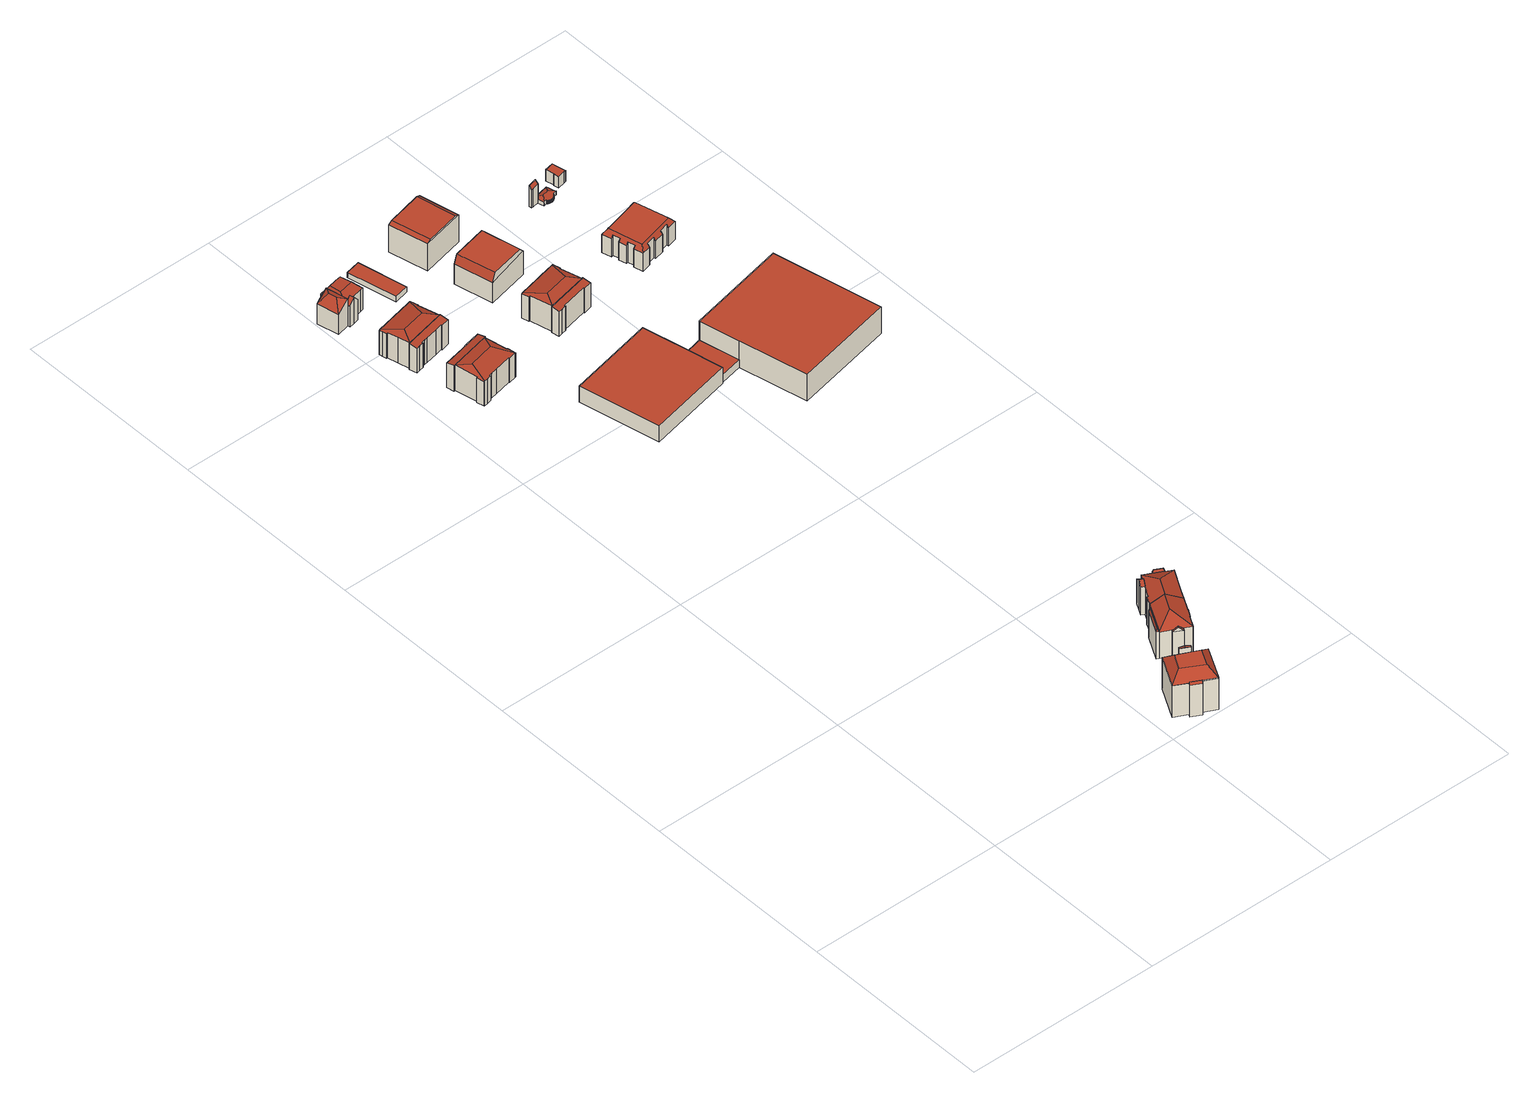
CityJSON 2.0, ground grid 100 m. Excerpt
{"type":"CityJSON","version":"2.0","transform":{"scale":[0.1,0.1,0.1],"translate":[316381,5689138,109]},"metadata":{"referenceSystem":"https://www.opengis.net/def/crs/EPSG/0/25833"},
"CityObjects":{
"building1":{"type":"Building","attributes":{"Gemeindeschluessel":14713000,"Geometrietyp2DReferenz":"3000","function":"31001_9998","roofType":"9999"},"children":["building1-1","building1-2","building1-3"]},
"building1-1":{"type":"BuildingPart","attributes":{"Dachtyp_tdc":"tdcCutTentRoof","Dachneigung":0.132,"QualitaetDacherkennung":29,"Geometrietyp2DReferenz":"3000","roofType":"9999","measuredHeight":22.65},"parents":["building1"],"geometry":[{"type":"MultiSurface","lod":"2","boundaries":[[[0,1,2,3]],[[4,5,6,7]],[[5,8,9,6]],[[8,10,11,9]],[[12,13,14,15]],[[13,0,3,14]],[[16,17,18,19]],[[20,16,19,21,5,22]],[[8,5,21,23]],[[17,24,25,8,23,18]],[[23,21,19,18]],[[8,25,10]],[[12,24,17,13]],[[4,22,5]],[[26,22,4]],[[20,27,1]],[[0,16,20,1]],[[13,17,16,0]],[[3,2,7,6,9,11,15,14]],[[7,2,1,4]],[[15,11,10,12]],[[10,25,24,12]],[[22,26,27,20]],[[1,27,26,4]]],"semantics":{"surfaces":[{"type":"WallSurface"},{"type":"RoofSurface"},{"type":"GroundSurface"},{"type":"ClosureSurface"}],"values":[0,0,0,0,0,0,1,1,1,1,1,0,0,0,0,0,0,0,2,3,3,3,0,3]}}]},
"building1-2":{"type":"BuildingPart","attributes":{"Dachtyp_tdc":"tdcFreeFormRoof","Dachneigung":56.97,"QualitaetDacherkennung":9,"Geometrietyp2DReferenz":"3000","roofType":"5000","measuredHeight":19.04},"parents":["building1"],"geometry":[{"type":"MultiSurface","lod":"2","boundaries":[[[27,28,29,2,1]],[[28,30,31,29]],[[30,26,4,7,31]],[[32,26,30]],[[33,32,30,28]],[[33,28,27]],[[32,33,27,26]],[[2,29,31,7]],[[1,2,7,4]],[[1,4,26,27]]],"semantics":{"surfaces":[{"type":"WallSurface"},{"type":"RoofSurface"},{"type":"GroundSurface"},{"type":"ClosureSurface"}],"values":[0,0,0,0,1,0,1,2,3,3]}}]},
"building1-3":{"type":"BuildingPart","attributes":{"Dachtyp_tdc":"tdcGableRoof","Dachneigung":10.54,"QualitaetDacherkennung":24,"Geometrietyp2DReferenz":"3000","roofType":"3100","measuredHeight":21.59},"parents":["building1"],"geometry":[{"type":"MultiSurface","lod":"2","boundaries":[[[34,35,24,12,15,36]],[[37,38,39,11,10,25]],[[38,34,36,39]],[[37,35,40]],[[34,38,41]],[[35,34,41,40]],[[38,37,40,41]],[[36,15,11,39]],[[37,25,24,35]],[[10,11,15,12]],[[10,12,24,25]]],"semantics":{"surfaces":[{"type":"WallSurface"},{"type":"RoofSurface"},{"type":"GroundSurface"},{"type":"ClosureSurface"}],"values":[0,0,0,0,0,1,1,2,0,3,3]}}]},
"building2":{"type":"Building","attributes":{"Gemeindeschluessel":14713000,"Geometrietyp2DReferenz":"3000","function":"31001_9998","roofType":"9999"},"children":["building2-1","building2-2"]},
"building2-1":{"type":"BuildingPart","attributes":{"Dachtyp_tdc":"tdcHipRoof","Dachneigung":10.9,"QualitaetDacherkennung":68,"Geometrietyp2DReferenz":"3000","roofType":"3200","measuredHeight":15.72},"parents":["building2"],"geometry":[{"type":"MultiSurface","lod":"2","boundaries":[[[42,43,44,45]],[[43,46,47,44]],[[46,48,49,47]],[[48,50,51,49]],[[50,52,53,51]],[[52,54,55,53]],[[54,56,57,55]],[[56,58,59,57]],[[58,60,61,59]],[[62,63,64,65]],[[63,66,67,64]],[[66,68,69,67]],[[68,70,71,69]],[[70,72,73,71]],[[72,74,75,73]],[[74,42,45,75]],[[60,58,56,54,52,76]],[[70,68,66,63,62,77]],[[52,50,48,46,43,42,74,72,70,77,76]],[[76,77,62,60]],[[45,44,47,49,51,53,55,57,59,61,65,64,67,69,71,73,75]],[[62,65,61,60]]],"semantics":{"surfaces":[{"type":"WallSurface"},{"type":"RoofSurface"},{"type":"GroundSurface"},{"type":"ClosureSurface"}],"values":[0,0,0,0,0,0,0,0,0,0,0,0,0,0,0,0,1,1,1,1,2,3]}}]},
"building2-2":{"type":"BuildingPart","attributes":{"Dachtyp_tdc":"tdcPolyFlatRoof","Dachneigung":9.79,"QualitaetDacherkennung":47,"Geometrietyp2DReferenz":"3000","roofType":"2100","measuredHeight":14.61},"parents":["building2"],"geometry":[{"type":"MultiSurface","lod":"2","boundaries":[[[78,62,65,79]],[[60,80,81,61]],[[80,82,83,81]],[[82,84,85,83]],[[84,86,87,85]],[[86,88,89,87]],[[88,78,79,89]],[[88,86,84,82,80,60,62,78]],[[79,65,61,81,83,85,87,89]],[[61,65,62,60]]],"semantics":{"surfaces":[{"type":"WallSurface"},{"type":"RoofSurface"},{"type":"GroundSurface"},{"type":"ClosureSurface"}],"values":[0,0,0,0,0,0,0,1,2,3]}}]},
"building3":{"type":"Building","attributes":{"Gemeindeschluessel":14713000,"Geometrietyp2DReferenz":"3000","function":"31001_9998","roofType":"9999"},"children":["building3-1","building3-2"]},
"building3-1":{"type":"BuildingPart","attributes":{"Dachtyp_tdc":"tdcPolyFlatRoof","Dachneigung":10.9,"QualitaetDacherkennung":69,"Geometrietyp2DReferenz":"3000","roofType":"2100","measuredHeight":14.73},"parents":["building3"],"geometry":[{"type":"MultiSurface","lod":"2","boundaries":[[[90,91,92,93]],[[94,95,96,97]],[[95,98,99,96]],[[98,100,101,99]],[[100,102,103,101]],[[102,104,105,103]],[[104,106,107,105]],[[106,108,109,107]],[[108,110,111,109]],[[110,112,113,111]],[[112,114,115,113]],[[114,116,117,115]],[[116,90,93,117]],[[116,114,112,110,108,106,104,102,100,98,95,94,91,90]],[[93,92,97,96,99,101,103,105,107,109,111,113,115,117]],[[91,94,97,92]]],"semantics":{"surfaces":[{"type":"WallSurface"},{"type":"RoofSurface"},{"type":"GroundSurface"},{"type":"ClosureSurface"}],"values":[0,0,0,0,0,0,0,0,0,0,0,0,0,1,2,3]}}]},
"building3-2":{"type":"BuildingPart","attributes":{"Dachtyp_tdc":"tdcHipRoof","Dachneigung":11.04,"QualitaetDacherkennung":63,"Geometrietyp2DReferenz":"3000","roofType":"3200","measuredHeight":15.89},"parents":["building3"],"geometry":[{"type":"MultiSurface","lod":"2","boundaries":[[[118,119,120,121]],[[119,122,123,120]],[[122,124,125,123]],[[124,126,127,125]],[[126,128,129,127]],[[128,94,97,129]],[[91,130,131,92]],[[130,132,133,131]],[[132,134,135,133]],[[134,136,137,135]],[[136,138,139,137]],[[138,140,141,139]],[[140,142,143,141]],[[142,144,145,143]],[[144,118,121,145]],[[140,138,136,134,132,130,91,146]],[[94,128,126,124,122,147]],[[91,94,147,146]],[[122,119,118,144,142,140,146,147]],[[121,120,123,125,127,129,97,92,131,133,135,137,139,141,143,145]],[[94,91,92,97]]],"semantics":{"surfaces":[{"type":"WallSurface"},{"type":"RoofSurface"},{"type":"GroundSurface"},{"type":"ClosureSurface"}],"values":[0,0,0,0,0,0,0,0,0,0,0,0,0,0,0,1,1,1,1,2,3]}}]},
"building4":{"type":"Building","attributes":{"Gemeindeschluessel":14713000,"Geometrietyp2DReferenz":"3000","function":"31001_9998","roofType":"9999"},"children":["building4-1","building4-2","building4-3"]},
"building4-1":{"type":"BuildingPart","attributes":{"Dachtyp_tdc":"tdcHipRoof","Dachneigung":54.76,"QualitaetDacherkennung":35,"Geometrietyp2DReferenz":"3000","roofType":"3200","measuredHeight":16.5},"parents":["building4"],"geometry":[{"type":"MultiSurface","lod":"2","boundaries":[[[148,149,150,151]],[[149,152,153,150]],[[152,154,155,156,153]],[[157,158,159]],[[157,160,161,158]],[[160,162,163,161]],[[162,148,151,163]],[[154,152,149,148,162,164]],[[160,157,165]],[[162,160,165,164]],[[157,154,164,165]],[[151,150,153,156,166,158,161,163]],[[157,159,167,168,155,154]],[[159,158,166,167]],[[168,167,166,156,155]]],"semantics":{"surfaces":[{"type":"WallSurface"},{"type":"RoofSurface"},{"type":"GroundSurface"},{"type":"ClosureSurface"}],"values":[0,0,0,0,0,0,0,1,1,1,1,2,0,3,3]}}]},
"building4-2":{"type":"BuildingPart","attributes":{"Dachtyp_tdc":"tdcGableRoof","Dachneigung":44.52,"QualitaetDacherkennung":45,"Geometrietyp2DReferenz":"3000","roofType":"3100","measuredHeight":14.8},"parents":["building4"],"geometry":[{"type":"MultiSurface","lod":"2","boundaries":[[[169,170,171,172]],[[170,173,174,171]],[[173,175,176,174]],[[175,177,178,176]],[[177,159,158,178]],[[173,170,169,179,180]],[[180,181,167,159,177,175,173]],[[158,166,182,172,171,174,176,178]],[[167,166,158,159]],[[183,181,180]],[[182,166,167,181,183]],[[179,183,180]],[[182,183,179,169,172]]],"semantics":{"surfaces":[{"type":"WallSurface"},{"type":"RoofSurface"},{"type":"GroundSurface"},{"type":"ClosureSurface"}],"values":[0,0,0,0,0,1,1,2,3,0,3,0,3]}}]},
"building4-3":{"type":"BuildingPart","attributes":{"Dachtyp_tdc":"tdcCutTentRoof","Dachneigung":55.27,"QualitaetDacherkennung":51,"Geometrietyp2DReferenz":"3000","roofType":"9999","measuredHeight":16.43},"parents":["building4"],"geometry":[{"type":"MultiSurface","lod":"2","boundaries":[[[184,185,186,187]],[[185,188,189,186]],[[188,190,191,189]],[[190,192,193,191]],[[192,194,195,193]],[[194,196,197,195]],[[196,198,169,172,197]],[[168,167,166,167]],[[155,184,187,156]],[[192,190,188,185,184,199,200]],[[194,192,200,201]],[[168,181,183,179,198,196,194,201,202]],[[184,155,168,202,199]],[[202,201,200,199]],[[187,186,189,191,193,195,197,172,182,166,156]],[[179,169,198]],[[167,181,168]],[[166,182,183,181,167]],[[182,172,169,179,183]],[[155,156,166,167,168]]],"semantics":{"surfaces":[{"type":"WallSurface"},{"type":"RoofSurface"},{"type":"GroundSurface"},{"type":"ClosureSurface"}],"values":[0,0,0,0,0,0,0,0,0,1,1,1,1,1,2,0,0,3,3,3]}}]},
"building5":{"type":"Building","attributes":{"Gemeindeschluessel":14713000,"Geometrietyp2DReferenz":"3000","function":"31001_9998","roofType":"9999"},"children":["building5-1","building5-2","building5-3"]},
"building5-1":{"type":"BuildingPart","attributes":{"Dachtyp_tdc":"tdcGableRoof","Dachneigung":40.03,"QualitaetDacherkennung":25,"Geometrietyp2DReferenz":"3000","roofType":"3100","measuredHeight":16.96},"parents":["building5"],"geometry":[{"type":"MultiSurface","lod":"2","boundaries":[[[203,204,205,206]],[[204,207,208,205]],[[207,209,210,208]],[[211,203,206,212]],[[213,214,215,216,217,218]],[[209,207,217,216,219,220]],[[204,218,217,207]],[[203,213,218,204]],[[211,214,213,203]],[[206,205,208,210,221,212]],[[221,210,209,220]],[[212,221,220,211]],[[216,215,219]],[[219,215,214,211,220]]],"semantics":{"surfaces":[{"type":"WallSurface"},{"type":"RoofSurface"},{"type":"GroundSurface"},{"type":"ClosureSurface"}],"values":[0,0,0,0,1,1,0,0,0,2,3,3,0,3]}}]},
"building5-2":{"type":"BuildingPart","attributes":{"Dachtyp_tdc":"tdcFreeFormRoof","Dachneigung":70.72,"QualitaetDacherkennung":9,"Geometrietyp2DReferenz":"3000","roofType":"5000","measuredHeight":17.14},"parents":["building5"],"geometry":[{"type":"MultiSurface","lod":"2","boundaries":[[[222,223,224,225]],[[223,226,227,224]],[[226,228,229,227]],[[228,230,231,232,229]],[[233,222,225,234]],[[228,226,223,235]],[[223,222,233,235]],[[233,230,228,235]],[[224,227,229,232,225]],[[234,231,230,233]],[[234,225,232,231]]],"semantics":{"surfaces":[{"type":"WallSurface"},{"type":"RoofSurface"},{"type":"GroundSurface"},{"type":"ClosureSurface"}],"values":[0,0,0,0,0,1,1,1,2,0,3]}}]},
"building5-3":{"type":"BuildingPart","attributes":{"Dachtyp_tdc":"tdcHipAndGableRoof","Dachneigung":26.15,"QualitaetDacherkennung":42,"Geometrietyp2DReferenz":"3000","roofType":"5000","measuredHeight":19.41},"parents":["building5"],"geometry":[{"type":"MultiSurface","lod":"2","boundaries":[[[236,237,238,239]],[[237,240,241,238]],[[240,242,243,241]],[[242,244,245,243]],[[244,246,247,245]],[[246,248,249,247]],[[248,250,206,249]],[[250,251,214,211,212,206]],[[252,234,225,210,209]],[[231,253,254,232]],[[253,236,239,254]],[[234,252,255,219,215,251,250,248,256]],[[248,246,244,242,240,237,236,256]],[[236,253,231,234,256]],[[239,238,241,243,245,247,249,206,212,221,210,225,232,254]],[[255,220,219]],[[215,214,251]],[[220,221,212,211]],[[220,211,214,215,219]],[[252,209,220,255]],[[209,210,221,220]],[[231,232,225,234]]],"semantics":{"surfaces":[{"type":"WallSurface"},{"type":"RoofSurface"},{"type":"GroundSurface"},{"type":"ClosureSurface"}],"values":[0,0,0,0,0,0,0,0,0,0,0,1,1,1,2,0,0,3,3,0,3,3]}}]},
"building6":{"type":"Building","attributes":{"Dachtyp_tdc":"tdcPolyFlatRoof","Gemeindeschluessel":14713000,"Dachneigung":0,"QualitaetDacherkennung":92,"Geometrietyp2DReferenz":"3000","function":"31001_9998","roofType":"1000","measuredHeight":3.03},"geometry":[{"type":"MultiSurface","lod":"2","boundaries":[[[257,258,259,260]],[[258,261,262,259]],[[261,263,264,262]],[[263,257,260,264]],[[263,261,258,257]],[[260,259,262,264]]],"semantics":{"surfaces":[{"type":"WallSurface"},{"type":"RoofSurface"},{"type":"GroundSurface"}],"values":[0,0,0,0,1,2]}}]},
"building7":{"type":"Building","attributes":{"Gemeindeschluessel":14713000,"Geometrietyp2DReferenz":"3000","function":"31001_9998","roofType":"9999"},"children":["building7-1","building7-2","building7-3"]},
"building7-1":{"type":"BuildingPart","attributes":{"Dachtyp_tdc":"tdcHipAndGableRoof","Dachneigung":26.58,"QualitaetDacherkennung":47,"Geometrietyp2DReferenz":"3000","roofType":"5000","measuredHeight":19.93},"parents":["building7"],"geometry":[{"type":"MultiSurface","lod":"2","boundaries":[[[265,266,267,268]],[[266,253,269,267]],[[253,270,271,269]],[[270,272,273,271]],[[272,274,275,273]],[[276,277,278,279]],[[277,280,281,278]],[[280,265,268,281]],[[277,276,282,283,284]],[[283,285,286,274,272,270,253,266,284]],[[266,265,280,277,284]],[[268,267,269,271,273,275,287,288,289,279,278,281]],[[290,285,283]],[[287,275,274,286]],[[288,287,286,285,290,291]],[[291,290,283,282]],[[279,289,282,276]],[[289,288,291,282]]],"semantics":{"surfaces":[{"type":"WallSurface"},{"type":"RoofSurface"},{"type":"GroundSurface"},{"type":"ClosureSurface"}],"values":[0,0,0,0,0,0,0,0,1,1,1,2,0,3,3,0,3,3]}}]},
"building7-2":{"type":"BuildingPart","attributes":{"Dachtyp_tdc":"tdcGableRoof","Dachneigung":39.29,"QualitaetDacherkennung":32,"Geometrietyp2DReferenz":"3000","roofType":"3100","measuredHeight":17.49},"parents":["building7"],"geometry":[{"type":"MultiSurface","lod":"2","boundaries":[[[292,293,294,275,274]],[[293,295,296,294]],[[295,297,298,296]],[[297,290,288,298]],[[295,293,292,299]],[[299,285,290,297,295]],[[287,275,294,296,298,288]],[[292,274,286,299]],[[274,275,287,286]],[[286,285,299]],[[287,288,290,285,286]]],"semantics":{"surfaces":[{"type":"WallSurface"},{"type":"RoofSurface"},{"type":"GroundSurface"},{"type":"ClosureSurface"}],"values":[0,0,0,0,1,1,2,0,3,0,3]}}]},
"building7-3":{"type":"BuildingPart","attributes":{"Dachtyp_tdc":"tdcFreeFormRoof","Dachneigung":69.88,"QualitaetDacherkennung":17,"Geometrietyp2DReferenz":"3000","roofType":"5000","measuredHeight":17.37},"parents":["building7"],"geometry":[{"type":"MultiSurface","lod":"2","boundaries":[[[291,300,301,288]],[[300,302,303,301]],[[302,304,305,303]],[[304,306,276,279,305]],[[306,304,307]],[[304,302,308,307]],[[302,300,291,282,309,308]],[[309,306,307,308]],[[301,303,305,279,289,288]],[[282,276,306,309]],[[289,279,276,282]],[[289,282,291,288]]],"semantics":{"surfaces":[{"type":"WallSurface"},{"type":"RoofSurface"},{"type":"GroundSurface"},{"type":"ClosureSurface"}],"values":[0,0,0,0,1,1,1,1,2,0,3,3]}}]},
"building8":{"type":"Building","attributes":{"Dachtyp_tdc":"tdcPolyFlatRoof","Gemeindeschluessel":14713000,"Dachneigung":0,"QualitaetDacherkennung":43,"Geometrietyp2DReferenz":"3000","function":"31001_3211","roofType":"1000","measuredHeight":9.08},"geometry":[{"type":"MultiSurface","lod":"2","boundaries":[[[310,311,312,313]],[[311,314,315,312]],[[314,316,317,315]],[[316,318,319,317]],[[318,310,313,319]],[[318,316,314,311,310]],[[313,312,315,317,319]]],"semantics":{"surfaces":[{"type":"WallSurface"},{"type":"RoofSurface"},{"type":"GroundSurface"}],"values":[0,0,0,0,0,1,2]}}]},
"building9":{"type":"Building","attributes":{"Gemeindeschluessel":14713000,"Geometrietyp2DReferenz":"3000","function":"31001_9998","roofType":"9999"},"children":["building9-1","building9-2"]},
"building9-1":{"type":"BuildingPart","attributes":{"Dachtyp_tdc":"tdcHipRoof","Dachneigung":10.66,"QualitaetDacherkennung":64,"Geometrietyp2DReferenz":"3000","roofType":"3200","measuredHeight":15.77},"parents":["building9"],"geometry":[{"type":"MultiSurface","lod":"2","boundaries":[[[320,321,322,323]],[[321,324,325,322]],[[324,326,327,325]],[[326,328,329,327]],[[330,331,332,333]],[[331,334,335,332]],[[334,336,337,335]],[[336,338,339,337]],[[338,340,341,339]],[[340,342,343,341]],[[342,320,323,343]],[[338,336,334,331,330,344]],[[328,326,324,321,320,345]],[[330,328,345,344]],[[320,342,340,338,344,345]],[[323,322,325,327,329,333,332,335,337,339,341,343]],[[333,329,328,330]]],"semantics":{"surfaces":[{"type":"WallSurface"},{"type":"RoofSurface"},{"type":"GroundSurface"},{"type":"ClosureSurface"}],"values":[0,0,0,0,0,0,0,0,0,0,0,1,1,1,1,2,3]}}]},
"building9-2":{"type":"BuildingPart","attributes":{"Dachtyp_tdc":"tdcPolyFlatRoof","Dachneigung":10.64,"QualitaetDacherkennung":63,"Geometrietyp2DReferenz":"3000","roofType":"2100","measuredHeight":14.69},"parents":["building9"],"geometry":[{"type":"MultiSurface","lod":"2","boundaries":[[[346,330,333,347]],[[348,349,329,328]],[[348,350,351,349]],[[350,352,353,351]],[[352,354,355,353]],[[354,356,357,355]],[[356,358,359,357]],[[358,360,361,359]],[[360,362,363,361]],[[362,346,347,363]],[[362,360,358,356,354,352,350,348,328,330,346]],[[347,333,329,349,351,353,355,357,359,361,363]],[[328,329,333,330]]],"semantics":{"surfaces":[{"type":"WallSurface"},{"type":"RoofSurface"},{"type":"GroundSurface"},{"type":"ClosureSurface"}],"values":[0,0,0,0,0,0,0,0,0,0,1,2,3]}}]},
"building10":{"type":"Building","attributes":{"Dachtyp_tdc":"tdcCutGableRoof","Gemeindeschluessel":14713000,"Dachneigung":0.287,"QualitaetDacherkennung":51,"Geometrietyp2DReferenz":"3000","function":"31001_9998","roofType":"9999","measuredHeight":16.23},"geometry":[{"type":"MultiSurface","lod":"2","boundaries":[[[364,365,366,367]],[[365,368,369,366]],[[368,370,371,369]],[[370,364,367,371]],[[365,364,372,373]],[[368,365,373,374]],[[370,368,374,375]],[[364,370,375,372]],[[374,373,372,375]],[[367,366,369,371]]],"semantics":{"surfaces":[{"type":"WallSurface"},{"type":"RoofSurface"},{"type":"GroundSurface"}],"values":[0,0,0,0,1,0,1,0,1,2]}}]},
"building11":{"type":"Building","attributes":{"Gemeindeschluessel":14713000,"Dachtyp_tdc":"tdcCutGableRoof","Dachneigung":0,"QualitaetDacherkennung":57,"Geometrietyp2DReferenz":"3000","function":"31001_9998","roofType":"9999","measuredHeight":16.56},"geometry":[{"type":"MultiSurface","lod":"2","boundaries":[[[376,377,378,379]],[[377,380,381,378]],[[380,382,383,381]],[[382,376,379,383]],[[377,376,384,385]],[[380,377,385,386]],[[382,380,386,387]],[[376,382,387,384]],[[386,385,384,387]],[[379,378,381,383]]],"semantics":{"surfaces":[{"type":"WallSurface"},{"type":"RoofSurface"},{"type":"GroundSurface"}],"values":[0,0,0,0,1,0,1,0,1,2]}}]},
"building12":{"type":"Building","attributes":{"name":"Gerda-Taro-Schule","Gemeindeschluessel":14713000,"Geometrietyp2DReferenz":"3000","function":"31001_3021","roofType":"9999"},"children":["building12-1","building12-2"]},
"building12-1":{"type":"BuildingPart","attributes":{"Dachtyp_tdc":"tdcPolyFlatRoof","Dachneigung":0,"QualitaetDacherkennung":77,"Geometrietyp2DReferenz":"3000","roofType":"1000","measuredHeight":4.21},"parents":["building12"],"geometry":[{"type":"MultiSurface","lod":"2","boundaries":[[[388,389,390,391]],[[389,392,393,390]],[[392,394,395,393]],[[394,392,389,388]],[[391,390,393,395]],[[391,395,394,388]]],"semantics":{"surfaces":[{"type":"WallSurface"},{"type":"RoofSurface"},{"type":"GroundSurface"},{"type":"ClosureSurface"}],"values":[0,0,0,1,2,3]}}]},
"building12-2":{"type":"BuildingPart","attributes":{"Dachtyp_tdc":"tdcPolyFlatRoof","Dachneigung":0,"QualitaetDacherkennung":51,"Geometrietyp2DReferenz":"3000","roofType":"1000","measuredHeight":15.18},"parents":["building12"],"geometry":[{"type":"MultiSurface","lod":"2","boundaries":[[[396,397,398,399]],[[397,400,401,398]],[[400,402,388,391,401]],[[403,396,399,395,394]],[[403,402,400,397,396]],[[399,398,401,391,395]],[[402,403,394,388]],[[394,395,391,388]]],"semantics":{"surfaces":[{"type":"WallSurface"},{"type":"RoofSurface"},{"type":"GroundSurface"},{"type":"ClosureSurface"}],"values":[0,0,0,0,1,2,0,3]}}]},
"building13":{"type":"Building","attributes":{"Dachtyp_tdc":"tdcPolyFlatRoof","Gemeindeschluessel":14713000,"Dachneigung":50.25,"QualitaetDacherkennung":35,"Geometrietyp2DReferenz":"3000","function":"31001_9998","roofType":"2100","measuredHeight":12.07},"geometry":[{"type":"MultiSurface","lod":"2","boundaries":[[[404,405,406,407]],[[405,408,409,406]],[[408,410,411,409]],[[410,412,413,411]],[[412,414,415,413]],[[414,404,407,415]],[[414,412,410,408,405,404]],[[407,406,409,411,413,415]]],"semantics":{"surfaces":[{"type":"WallSurface"},{"type":"RoofSurface"},{"type":"GroundSurface"}],"values":[0,0,0,0,0,0,1,2]}}]},
"building14":{"type":"Building","attributes":{"Dachtyp_tdc":"tdcFreeFormRoof","Gemeindeschluessel":14713000,"Dachneigung":0.046,"QualitaetDacherkennung":60,"Geometrietyp2DReferenz":"3000","function":"31001_9998","roofType":"5000","measuredHeight":12.9},"geometry":[{"type":"MultiSurface","lod":"2","boundaries":[[[416,417,418,419]],[[417,420,421,418]],[[420,422,423,421]],[[422,424,425,423]],[[424,426,427,425]],[[426,428,429,427]],[[428,430,431,429]],[[430,432,433,431]],[[432,434,435,433]],[[434,436,437,435]],[[436,438,439,437]],[[438,440,441,439]],[[440,442,443,441]],[[442,444,445,443]],[[444,446,447,445]],[[446,448,449,447]],[[448,450,451,449]],[[450,452,453,451]],[[452,454,455,453]],[[454,456,457,455]],[[456,458,459,457]],[[458,460,461,459]],[[460,462,463,461]],[[462,464,465,463]],[[464,466,467,465]],[[466,468,469,467]],[[468,470,471,469]],[[470,472,473,471]],[[472,474,475,473]],[[474,476,477,475]],[[476,478,479,477]],[[478,480,481,479]],[[480,482,483,481]],[[482,484,485,483]],[[484,486,487,485]],[[486,488,489,487]],[[488,490,491,489]],[[490,492,493,491]],[[492,416,419,493]],[[420,417,416,492,494,495,432,430,428,426,424,422]],[[496,454,452,450,448,446,444,442,440,438,436,434,432,495]],[[474,472,470,468,466,464,462,460,458,456,454,496,497]],[[494,492,490,488,486,484,482,480,478,476,474,497]],[[494,497,496,495]],[[419,418,421,423,425,427,429,431,433,435,437,439,441,443,445,447,449,451,453,455,457,459,461,463,465,467,469,471,473,475,477,479,481,483,485,487,489,491,493]]],"semantics":{"surfaces":[{"type":"WallSurface"},{"type":"RoofSurface"},{"type":"GroundSurface"}],"values":[0,0,0,0,0,0,0,0,0,0,0,0,0,0,0,0,0,0,0,0,0,0,0,0,0,0,0,0,0,0,0,0,0,0,0,0,0,0,0,1,1,1,1,1,2]}}]},
"building15":{"type":"Building","attributes":{"Dachtyp_tdc":"tdcFreeFormRoof","Gemeindeschluessel":14713000,"Dachneigung":18.59,"QualitaetDacherkennung":20,"Geometrietyp2DReferenz":"3000","function":"31001_9998","roofType":"5000","measuredHeight":2.97},"geometry":[{"type":"MultiSurface","lod":"2","boundaries":[[[498,499,500,501]],[[499,502,503,500]],[[502,504,505,503]],[[504,506,507,505]],[[506,508,509,507]],[[508,510,511,509]],[[510,512,513,511]],[[512,514,515,513]],[[514,516,517,515]],[[516,518,519,517]],[[518,520,521,519]],[[520,522,523,521]],[[522,524,525,523]],[[524,526,527,525]],[[526,528,529,527]],[[528,530,531,529]],[[530,532,533,531]],[[532,534,535,533]],[[534,536,537,535]],[[536,538,539,537]],[[538,540,541,539]],[[540,542,543,541]],[[542,544,545,543]],[[544,546,547,545]],[[546,548,549,547]],[[548,550,551,549]],[[550,552,553,551]],[[552,554,555,553]],[[554,556,557,555]],[[556,558,559,557]],[[558,560,561,559]],[[560,562,415,561]],[[562,563,413,415]],[[563,564,565,413]],[[564,566,567,565]],[[566,498,501,567]],[[564,563,568,569]],[[563,562,560,558,556,554,568]],[[554,552,550,548,546,544,542,540,538,536,534,532,530,528,526,524,522,520,518,516,514,512,510,508,506,504,502,569,568]],[[502,499,498,566,564,569]],[[501,500,503,505,507,509,511,513,515,517,519,521,523,525,527,529,531,533,535,537,539,541,543,545,547,549,551,553,555,557,559,561,415,413,565,567]]],"semantics":{"surfaces":[{"type":"WallSurface"},{"type":"RoofSurface"},{"type":"GroundSurface"}],"values":[0,0,0,0,0,0,0,0,0,0,0,0,0,0,0,0,0,0,0,0,0,0,0,0,0,0,0,0,0,0,0,0,0,0,0,0,1,1,1,1,2]}}]},
"building16":{"type":"Building","attributes":{"Dachtyp_tdc":"tdcPolyFlatRoof","Gemeindeschluessel":14713000,"Dachneigung":0,"QualitaetDacherkennung":62,"Geometrietyp2DReferenz":"3000","function":"31001_9998","roofType":"1000","measuredHeight":6.4},"geometry":[{"type":"MultiSurface","lod":"2","boundaries":[[[570,571,572,573]],[[571,574,575,572]],[[574,576,577,575]],[[576,578,579,577]],[[578,580,581,579]],[[580,582,583,581]],[[582,584,585,583]],[[584,570,573,585]],[[584,582,580,578,576,574,571,570]],[[573,572,575,577,579,581,583,585]]],"semantics":{"surfaces":[{"type":"WallSurface"},{"type":"RoofSurface"},{"type":"GroundSurface"}],"values":[0,0,0,0,0,0,0,0,1,2]}}]}
},
"vertices":[
[1257,2,192],[1192,36,192],[1192,36,14],[1257,2,14],[1144,62,192],[1079,96,192],[1079,96,14],[1144,62,14],[1165,257,192],[1165,257,14],[1230,222,192],[1230,222,14],[1276,198,192],[1342,163,192],[1342,163,14],[1276,198,14],[1257,2,199],[1342,163,199],[1287,142,241],[1243,59,241],[1192,36,196],[1137,119,241],[1144,62,194],[1178,196,241],[1276,198,196],[1230,222,194],[1144,62,193],[1192,36,193],
[1186,23,193],[1186,23,14],[1137,49,193],[1137,49,14],[1141,55,205],[1189,30,205],
[1282,207,225],[1276,198,225],[1282,207,14],[1230,222,225],[1236,232,225],[1236,232,14],[1253,210,230],[1258,220,230],
[282,3491,147],[252,3485,147],[252,3485,7],[282,3491,7],[238,3482,147],[238,3482,7],[239,3477,146],[239,3477,7],[217,3472,146],[217,3472,7],[199,3468,146],[199,3468,7],[196,3468,145],[196,3468,7],[187,3508,146],[187,3508,7],[192,3509,148],[192,3509,7],[167,3622,153],[167,3622,7],[375,3669,153],[401,3555,148],[401,3555,7],[375,3669,7],[406,3557,146],[406,3557,7],[414,3517,145],[414,3517,7],[411,3516,146],[411,3516,7],[372,3507,146],[372,3507,7],[371,3511,147],[371,3511,7],[218,3572,164],[349,3601,164],
[380,3670,153],[380,3670,7],[162,3621,153],[162,3621,7],[153,3660,146],[153,3660,7],[265,3685,146],[265,3685,7],[292,3691,146],[292,3691,7],[372,3709,146],[372,3709,7],
[110,3849,154],[115,3850,154],[115,3850,7],[110,3849,7],[323,3897,154],[328,3898,154],[328,3898,7],[323,3897,7],[337,3858,146],[337,3858,7],[294,3848,146],[294,3848,7],[293,3852,147],[293,3852,7],[256,3844,147],[256,3844,7],[195,3831,147],[195,3831,7],[180,3828,147],[180,3828,7],[160,3823,147],[160,3823,7],[161,3819,146],[161,3819,7],[139,3814,146],[139,3814,7],[119,3809,146],[119,3809,7],
[188,4027,147],[215,4032,147],[215,4032,7],[188,4027,7],[289,4049,147],[289,4049,7],[294,4050,145],[294,4050,7],[303,4011,147],[303,4011,7],[298,4010,149],[298,4010,7],[102,3908,152],[102,3908,7],[89,3963,149],[89,3963,7],[84,3962,147],[84,3962,7],[80,3982,146],[80,3982,7],[76,4001,145],[76,4001,7],[81,4002,147],[81,4002,7],[130,4013,147],[130,4013,7],[167,4022,147],[167,4022,7],[143,3918,166],[270,3946,166],
[10,4317,127],[18,4319,132],[18,4319,9],[10,4317,9],[38,4323,145],[38,4323,9],[68,4330,165],[68,4330,127],[68,4330,9],[93,4220,165],[93,4220,9],[93,4220,128],[29,4205,123],[29,4205,9],[5,4316,123],[5,4316,9],[48,4289,174],[57,4248,174],[91,4231,9],[91,4231,128],[91,4231,131],
[146,4242,125],[151,4221,125],[151,4221,9],[146,4242,9],[125,4215,157],[125,4215,9],[98,4209,130],[98,4209,9],[96,4209,128],[96,4209,9],[141,4241,131],[120,4237,157],[94,4231,131],[120,4237,9],[120,4237,131],
[63,4351,125],[62,4356,117],[62,4356,9],[63,4351,9],[119,4368,117],[119,4368,9],[120,4363,125],[120,4363,9],[181,4376,124],[181,4376,9],[208,4256,131],[208,4256,9],[195,4253,131],[195,4253,9],[146,4242,131],[84,4321,174],[153,4335,174],[170,4283,171],[95,4266,171],
[1379,361,155],[1374,352,155],[1374,352,7],[1379,361,7],[1330,377,155],[1330,377,7],[1335,385,155],[1335,385,7],[1379,362,155],[1379,362,7],[1379,361,156],[1379,362,156],[1376,363,159],[1358,373,176],[1353,364,176],[1374,352,156],[1338,384,157],[1335,386,155],[1335,386,7],
[1285,413,160],[1275,419,161],[1275,419,7],[1285,413,7],[1339,538,161],[1339,538,7],[1345,536,178],[1345,536,7],[1350,533,161],[1350,533,155],[1350,533,7],[1285,413,161],[1285,413,155],[1283,421,178],
[1429,541,201],[1501,502,160],[1501,502,7],[1429,541,7],[1466,436,160],[1466,436,7],[1467,435,160],[1467,435,7],[1446,397,160],[1446,397,7],[1444,398,160],[1444,398,7],[1414,343,160],[1414,343,7],[1379,361,159],[1379,362,159],[1335,385,157],[1372,572,155],[1372,572,7],[1335,386,157],[1382,454,201],
[292,4448,39],[366,4464,39],[366,4464,9],[292,4448,9],[419,4215,39],[419,4215,9],[346,4199,39],[346,4199,9],
[1501,502,159],[1429,541,200],[1429,541,1],[1501,502,1],[1372,572,1],[1393,612,155],[1393,612,1],[1398,610,158],[1398,610,1],[1427,662,158],[1427,662,1],[1552,680,159],[1587,660,159],[1587,660,1],[1552,680,1],[1526,548,159],[1526,548,1],[1507,704,159],[1463,728,159],[1475,625,200],[1451,706,159],[1441,688,159],[1441,688,1],[1463,728,1],[1507,704,1],[1463,728,138],[1463,728,24],
[1427,662,159],[1410,672,159],[1410,672,1],[1424,697,176],[1424,697,1],[1446,738,138],[1446,738,1],[1441,688,176],
[1507,705,160],[1507,705,1],[1512,713,160],[1512,713,1],[1557,689,160],[1557,689,1],[1552,680,160],[1550,687,174],[1514,706,173],[1507,704,160],
[1041,2911,98],[600,2815,98],[600,2815,7],[1041,2911,7],[512,3223,98],[512,3223,7],[953,3319,98],[953,3319,7],[998,3114,98],[998,3114,7],
[891,3825,146],[896,3826,144],[896,3826,7],[891,3825,7],[904,3787,146],[904,3787,7],[899,3786,148],[899,3786,7],[925,3672,154],[925,3672,7],[717,3626,154],[691,3739,148],[691,3739,7],[717,3626,7],[686,3738,146],[686,3738,7],[677,3777,144],[677,3777,7],[683,3778,146],[683,3778,7],[789,3802,146],[789,3802,7],[816,3808,146],[816,3808,7],[743,3689,165],[873,3718,165],
[711,3625,154],[711,3625,7],[930,3674,154],[930,3674,7],[939,3634,146],[939,3634,7],[896,3624,146],[896,3624,7],[895,3628,147],[895,3628,7],[762,3599,147],[762,3599,7],[763,3595,146],[763,3595,7],[740,3589,146],[740,3589,7],[720,3585,146],[720,3585,7],
[818,4169,142],[861,3974,142],[861,3974,6],[818,4169,6],[648,3926,122],[648,3926,6],[604,4122,122],[604,4122,6],[795,4164,168],[838,3969,168],[665,3930,167],[621,4125,167],
[746,4503,163],[790,4305,162],[790,4305,8],[746,4503,8],[572,4256,162],[572,4256,8],[528,4454,162],[528,4454,8],[725,4498,173],[769,4300,173],[593,4261,173],[549,4458,173],
[1156,2936,54],[1041,2911,54],[1041,2911,12],[1156,2936,12],[998,3114,54],[998,3114,12],[1112,3139,54],[1112,3139,12],
[1625,3250,163],[1744,2700,163],[1744,2700,12],[1625,3250,12],[1231,2589,163],[1231,2589,12],[1156,2936,163],[1112,3139,163],
[1201,4269,111],[1170,4262,110],[1170,4262,7],[1201,4269,7],[1161,4260,110],[1161,4260,7],[1158,4275,128],[1158,4275,7],[1202,4284,128],[1202,4284,7],[1204,4270,111],[1204,4270,7],
[1240,3703,108],[1250,3705,122],[1250,3705,7],[1240,3703,7],[1241,3740,122],[1241,3740,7],[1231,3737,108],[1231,3737,7],[1221,3776,109],[1221,3776,7],[1231,3779,122],[1231,3779,7],[1222,3814,122],[1222,3814,7],[1212,3811,109],[1212,3811,7],[1200,3859,109],[1200,3859,7],[1237,3868,109],[1237,3868,7],[1246,3870,109],[1246,3870,7],[1249,3861,124],[1249,3861,7],[1285,3870,124],[1285,3870,7],[1294,3872,124],[1294,3872,7],[1292,3882,109],[1292,3882,7],[1311,3887,109],[1311,3887,7],[1332,3892,109],[1332,3892,7],[1336,3894,109],[1336,3894,7],[1376,3904,109],[1376,3904,7],[1432,3919,109],[1432,3919,7],[1444,3872,109],[1444,3872,7],[1435,3869,122],[1435,3869,7],[1442,3839,122],[1442,3839,7],[1444,3834,122],[1444,3834,7],[1453,3836,109],[1453,3836,7],[1463,3798,109],[1463,3798,7],[1453,3795,122],[1453,3795,7],[1462,3760,122],[1462,3760,7],[1472,3763,109],[1472,3763,7],[1484,3715,109],[1484,3715,7],[1438,3703,109],[1438,3703,7],[1435,3713,123],[1435,3713,7],[1390,3701,123],[1390,3701,7],[1392,3691,108],[1392,3691,7],[1344,3679,108],[1344,3679,7],[1341,3689,123],[1341,3689,7],[1296,3677,123],[1296,3677,7],[1298,3667,108],[1298,3667,7],[1252,3655,108],[1252,3655,7],[1267,3679,136],[1225,3845,136],[1417,3895,136],[1460,3728,136],
[1286,4269,29],[1287,4269,29],[1287,4269,7],[1286,4269,7],[1291,4254,29],[1291,4254,7],[1275,4250,29],[1275,4250,7],[1274,4248,28],[1274,4248,7],[1272,4246,27],[1272,4246,7],[1271,4244,27],[1271,4244,7],[1269,4242,26],[1269,4242,7],[1268,4240,26],[1268,4240,7],[1266,4239,26],[1266,4239,7],[1264,4237,25],[1264,4237,7],[1262,4236,25],[1262,4236,7],[1260,4235,25],[1260,4235,7],[1257,4234,25],[1257,4234,7],[1255,4233,25],[1255,4233,7],[1252,4232,25],[1252,4232,7],[1249,4232,25],[1249,4232,7],[1247,4232,25],[1247,4232,7],[1244,4232,25],[1244,4232,7],[1242,4232,25],[1242,4232,7],[1239,4232,25],[1239,4232,7],[1237,4232,26],[1237,4232,7],[1235,4233,26],[1235,4233,7],[1233,4234,26],[1233,4234,7],[1230,4235,27],[1230,4235,7],[1228,4236,27],[1228,4236,7],[1226,4237,28],[1226,4237,7],[1224,4239,29],[1224,4239,7],[1210,4236,29],[1210,4236,7],[1208,4235,28],[1208,4235,7],[1200,4269,28],[1200,4269,7],[1204,4269,29],[1204,4269,7],[1204,4270,29],[1202,4284,29],[1278,4301,29],[1278,4301,7],[1280,4295,29],[1280,4295,7],[1230,4265,37],[1261,4272,37],
[1329,4279,71],[1324,4305,71],[1324,4305,7],[1329,4279,7],[1326,4305,71],[1326,4305,7],[1317,4348,71],[1317,4348,7],[1362,4358,71],[1362,4358,7],[1374,4301,71],[1374,4301,7],[1376,4290,71],[1376,4290,7],[1367,4288,71],[1367,4288,7]
]}
